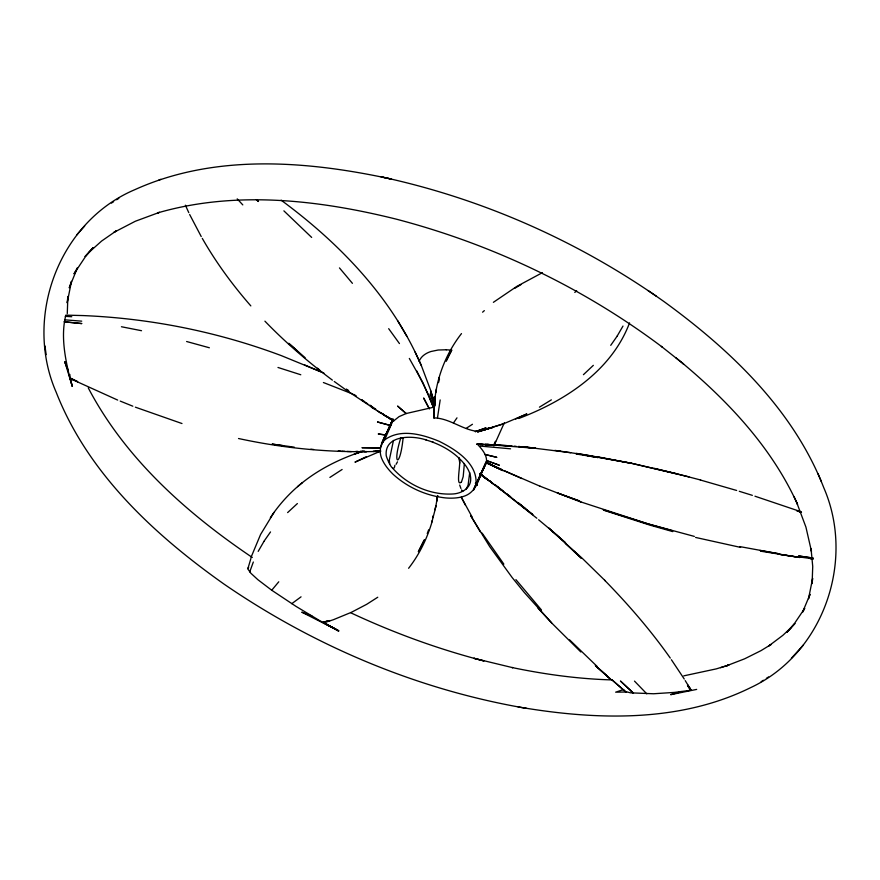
<?xml version="1.0" encoding="UTF-8"?>
<svg xmlns="http://www.w3.org/2000/svg" width="880" height="880" viewBox="0 0 880 880"><rect width="100%" height="100%" fill="white"/><g stroke="black" fill="none" stroke-linecap="round" stroke-linejoin="round"><path stroke-width="1.32" d="M503.833 423.72L479.16 431.475C463.507 430.804 450.087 418.154 433.873 417.89L433.884 415.371M70.059 378.026L72.303 386.353L70.026 378.433L72.732 379.643L70.026 378.323M434.225 407.792L434.313 417.604M393.272 419.925L384.604 439.945L381.799 443.63L392.909 419.1L392.271 420.442C388.74 432.641 376.387 444.455 381.491 457.952C383.988 464.244 388.3 469.535 393.063 474.254C407.517 487.432 426.25 495.858 445.698 497.937A51.304 26.653 24.4 0 0 465.454 495.704C478.786 490.303 479.435 473.231 486.409 462.517C487.707 455.202 481.239 448.393 477.268 444.07M433.928 416.548L434.027 417.714M466.543 488.543L468.105 485.078L469.722 472.56M434.984 398.948L434.049 411.367L434.137 410.058M434.786 400.081L434.731 401.225L434.841 399.96M464.376 463.518L463.188 476.663L461.516 481.844M433.884 416.669L434.093 410.322M434.28 406.274L434.456 403.997L434.28 405.24M433.873 417.89L434.247 412.698M434.885 401.17L434.984 399.894M434.852 404.965L435.039 402.402M485.969 462.407L501.974 470.041L486.409 462.517M394.878 465.3C393.591 475.882 385.924 456.137 386.177 455.246C384.582 434.632 412.852 435.237 426.415 440.055C441.452 444.554 455.873 452.771 465.498 465.377A45.012 23.386 24.4 0 1 470.712 478.83C471.053 488.202 461.439 493.416 453.299 493.955C430.694 495.429 407.715 485.122 392.744 468.325M434.148 406.483L434.368 405.229M437.591 495.737L435.732 507.078M437.503 417.659L440.176 399.938M323.895 373.065L281.468 355.685C218.097 331.914 150.92 318.384 83.292 315.579L65.846 315.128C60.588 335.742 65.098 358.039 69.971 378.477L117.678 400.081M435.072 397.716L435.314 396.495L434.665 400.169L435.886 391.435M434.467 402.666L434.643 401.434M434.06 407.715L434.236 406.472M437.448 497.09L437.679 495.539M436.788 499.279L437.14 497.013M435.776 392.711L436.447 388.993M436.128 390.225C439.879 369.677 448.602 350.075 461.483 333.597M436.909 500.005L436.59 501.38L437.415 497.167M436.062 391.49L436.304 390.269M435.369 508.387L435.908 505.648M435.424 508.453L431.904 521.95L432.377 520.674C427.438 537.812 419.617 554.18 408.606 568.282M390.577 425.513L377.553 422.004L390.577 425.513L391.512 422.367M403.117 437.833C400.092 469.106 391.897 465.399 400.917 437.58M435.061 509.762L435.589 506.957M393.47 440.429L389.334 459.976L389.697 464.068M438.515 382.613L439.494 378.961M432.564 517.891L433.18 515.757M312.015 616.121L301.796 612.161L338.679 630.894L319.451 620.499L295.999 606.375L271.733 590.238L257.862 579.678L250.866 573.243L247.819 568.909L250.932 558.382M810.018 594.374L808.522 598.719L812.636 578.391L812.119 583.583L812.724 566.434L811.063 548.79L811.47 551.353L805.926 527.098L796.741 502.601M809.864 594.748L802.593 612.117L804.65 608.553M392.271 420.442L380.314 447.942M629.552 322.883C611.457 370.997 564.773 401.038 518.716 418.506M253.33 562.023L249.722 571.901L249.92 571.362M251.009 557.403L260.579 534.479L273.999 512.435M427.24 533.522L428.637 529.848M377.344 410.872L393.855 420.497M486.035 461.956L473.561 489.874L486.167 462.891M493.889 445.94L504.405 422.598M691.108 690.239L690.063 688.435L691.108 690.239L674.399 692.406L653.587 693.759L630.564 692.835L624.91 691.438L623.513 689.557L615.659 692.175L626.527 691.999M392.964 419.056L381.799 443.63L392.931 419.507M486.464 462.352L475.75 485.87C479.094 464.101 455.939 449.647 439.109 441.276C422.411 434.434 400.521 428.175 384.604 439.945M396.099 464.299L397.474 461.835M449.482 353.848L451.253 350.548M258.192 551.375L263.945 541.42M617.298 335.863L622.985 326.062M804.617 608.498L793.947 624.272L786.643 632.401L794.794 623.645L786.643 632.401M453.464 422.95L456.984 417.857M270.358 517.693C279.18 504.416 290.026 492.47 302.511 482.548M610.731 345.345L617.353 335.852M263.934 541.354L270.523 531.938M381.876 177.001L381.183 176.858L391.479 179.102C307.538 160.886 215.248 153.285 134.915 189.64C58.784 221.738 23.397 317.284 56.188 392.238C87.901 473.33 154.484 534.908 224.136 584.177C314.622 646.338 418.363 689.986 526.735 708.4M518.023 706.893C594.979 720.104 678.876 723.085 750.629 687.632C823.526 653.708 855.481 560.67 823.812 487.806C793.54 409.882 730.532 350.009 664.235 301.752C579.59 241.67 482.691 198.671 381.183 176.858M466.389 488.675L466.092 489.071M271.733 590.238L278.762 581.801M76.582 235.059L84.689 226.017M93.357 247.632L85.206 256.399L93.357 247.632L86.053 255.761L73.986 273.867L77.418 267.883L69.256 287.793L71.478 281.325L67.177 302.863L67.881 296.45L67.276 313.61M430.034 394.108L434.39 406.593L433.378 407.286L406.131 413.534L399.069 416.625L393.613 420.97L385.506 415.954L387.497 417.274M803.418 644.985L791.417 658.185M479.6 430.76L478.434 431.662L503.8 423.687L526.823 413.941L515.658 419.023M461.406 481.932C454.938 488.169 461.813 460.548 458.997 458.425M88.979 252.351L101.596 241.065L116.149 230.956L113.971 232.342L135.322 221.254L159.456 212.344L157.619 212.905C235.4 190.344 318.615 199.848 396.033 219.087C491.722 244.101 582.824 287.364 661.936 346.83L661.342 346.379L683.595 364.034L675.906 357.753M791.021 627.682L782.837 635.349L768.922 645.832L771.111 644.457L760.969 650.661L744.678 658.79L726.836 665.687L728.728 665.082L716.298 668.877L683.749 675.862M583.429 374.682L593.34 365.343M287.617 512.589L297.385 503.558M482.581 312.191L484.341 310.629M297.572 486.662C316.25 470.415 338.767 459.074 362.197 451.429M291.764 603.68L301.048 596.838M574.772 292.424L576.708 290.862M493.383 302.324L516.824 286.407L542.388 272.679M377.762 597.234L366.63 604.351L351.34 612.326L333.322 619.74L323.653 622.919L323.4 622.083M466.268 428.307L472.45 424.27M329.89 477.422L342.111 469.491M111.419 203.093L113.597 201.707M116.633 199.76L118.811 198.385M761.189 681.659L763.367 680.273M766.403 678.337L768.581 676.951M539.429 407.165L551.364 399.861M514.932 288.211L520.927 284.636M366.256 456.72L354.97 462.154L380.699 451.088M328.537 621.082L330.121 620.521M361.273 451.737L354.167 454.179L360.613 451.979M378.18 451.891L380.677 451.055M158.983 179.938L160.875 179.322M720.544 667.689L728.728 665.082M462.803 491.227L461.791 490.886L461.659 489.863M484.814 429.231L488.642 428.109M681.846 691.57L670.703 694.661L696.674 689.403M248.633 567.402L247.731 568.546M379.566 451.033L373.01 451.418L379.445 451.308L375.199 451.341M377.322 451.418C330.759 452.914 284.042 448.371 238.524 438.515M446.314 349.767L438.141 350.02L431.002 351.494A51.392 26.697 24.4 0 0 419.122 361.306M364.496 451.374L360.151 451.385M355.828 451.396L357.984 451.396M362.329 451.308L364.496 451.308M366.564 451.572L360.052 451.594L362.23 451.616M477.015 444.147L489.137 444.609M379.291 447.876L361.955 447.711L379.258 447.953M478.951 444.367L480.942 444.433L476.96 444.268L485.012 444.576M364.397 451.616L366.542 451.649M612.392 679.921C578.644 679.008 545.061 674.421 512.039 667.524L512.688 667.667L473.836 658.273L483.967 660.957C438.251 649.132 393.701 632.885 350.944 612.876M483.109 444.323L477.081 444.103L481.063 444.268M342.606 451.286L344.817 451.341M346.962 451.462L351.34 451.616M433.345 442.134L432.443 442.035M493.163 445.049L485.001 444.62L499.367 445.423L497.288 445.269M487.135 444.466L489.203 444.554M65.274 316.349L71.775 316.723M507.771 445.709L511.973 446.017M491.227 444.653L497.343 445.038M489.06 444.763L491.117 444.895M342.551 451.407L338.129 451.176L340.34 451.352M493.185 444.983L535.26 448.294L570.647 452.694M478.489 444.114L482.911 444.884M507.815 445.698L509.894 445.852M514.063 446.171L516.153 446.325M64.559 319.803L81.719 321.167M480.172 446.083L510.565 448.811M530.948 447.887L533.115 448.074L526.724 447.337M520.278 446.897L524.546 447.304M310.838 449.218L313.544 449.471M810.304 558.723L812.834 559.031M557.304 450.725L559.988 451.055M294.228 447.161L272.052 444.081L283.129 445.687M554.884 450.373L587.004 455.136L631.576 463.353M386.309 435.083L378.235 433.972L386.221 435.094M799.172 556.919L813.318 558.877M812.966 558.063L798.556 555.951L813.01 558.052M799.788 557.425L780.34 554.477L799.733 557.436M799.931 557.458L760.727 551.199M576.422 453.365L631.906 463.386L688.941 476.861M576.202 453.992L598.158 457.556L587.136 455.708M759.858 550.462L779.691 553.916L739.728 546.579M598.367 456.973L631.906 463.386L677.578 473.968L654.291 468.347M121.429 326.744L141.526 330.715M740.608 547.404L695.574 537.438M694.342 536.404L648.582 524.051L671.495 530.475M677.248 473.902L700.667 480.018M690.646 689.953L687.731 685.047L691.064 690.096M186.615 341.517L209.363 347.765M700.326 479.996L736.637 490.468M672.793 531.608L649.814 525.096L604.032 510.323M739.266 491.293L752.345 495.352M754.963 496.21L801.086 511.775M277.981 367.466L300.784 374.759M181.984 423.533L135.377 407.176M603.262 509.828L648.659 524.073L580.756 501.897M801.493 512.369L796.84 510.73L800.701 512.105M557.447 492.987L579.766 501.083L557.502 492.976M581.097 502.139L540.012 486.2M323.4 382.525L352.924 394.097M132.825 406.197L120.219 401.093M521.774 478.533L503.613 470.492L540.034 486.222M304.513 364.892L320.518 371.69M488.169 463.353L502.425 469.942L486.002 462.319L486.981 462.803M426.074 439.945L425.447 439.516M389.686 418.297L393.734 420.695M381.425 413.259L383.526 414.491L381.458 413.182M387.607 417.032L393.69 420.816L391.743 419.529M383.339 414.733L385.396 415.965L383.471 414.678M347.655 391.094L381.304 413.424L379.39 412.137M389.554 418.506L391.589 419.771M373.747 407.825L375.738 409.112M371.745 406.516L369.732 405.196L373.186 407.429M375.309 409.596L371.316 407.011L373.263 408.331M252.296 557.469C186.868 513.315 125.345 458.678 88.264 387.893M365.794 402.567L367.763 403.887M365.255 402.171L361.867 399.905L363.814 401.236M349.503 392.458L334.246 381.48M648.032 290.532L656.37 296.219M354.134 394.515L356.345 396.055M483.67 476.388L479.82 473.55L485.661 477.862M348.568 390.72L346.379 389.169L348.579 390.698M499.268 488.345L479.732 473.715L483.659 476.586M481.657 475.156L487.487 479.534L485.551 478.027M479.853 473.55L481.723 474.925M491.568 482.229L489.577 480.755L491.535 482.306M281.149 200.189C339.713 243.375 392.326 297.891 421.289 365.541M479.589 473.836L487.234 479.523L479.93 474.078M503.008 490.842L495.297 485.001L532.873 514.701L518.111 502.722L525.547 508.673M493.35 483.901L491.469 482.46L495.286 485.408M497.255 486.849L536.822 518.232M332.387 380.127C308.462 362.208 285.692 342.694 264.924 321.167M506.792 493.801L510.62 496.782M522.038 506.22L523.919 507.694M499.191 488.356L501.072 489.83L499.169 488.323M317.438 368.181L319.627 369.93M538.615 519.761L553.388 532.092M682.913 363.484C729.487 402.49 772.299 448.459 797.544 504.372L793.969 496.529M305.129 357.709L288.728 343.299L296.846 350.515M551.254 530.453L582.263 558.316L605.176 580.712M610.621 679.217L595.793 665.885L610.687 679.327M595.331 665.522L610.379 679.019M565.29 543.444L581.482 558.338L573.463 550.88M283.888 210.859L311.663 237.424M597.289 666.589L569.591 639.859M580.833 651.981L552.024 623.326L537.977 608.135M634.491 681.098L646.789 693.825M604.67 580.272C628.397 604.549 650.705 630.3 670.274 658.064M237.193 198.869L242.803 204.897M551.639 622.875L524.194 592.35L512.16 577.544L489.676 546.59L470.833 515.867M541.486 610.005L515.911 579.612M339.471 267.916L352.418 283.338M250.833 305.899C232.573 284.988 216.051 262.504 202.29 238.381M503.855 564.124L482.086 533.071M388.685 328.669L399.454 343.574M671.396 659.725L684.255 679.019M685.223 680.614L690.085 688.545M687.489 685.421L690.481 690.349M406.901 336.369L397.551 320.551M409.332 358.435L423.06 382.976L433.378 407.286L428.703 395.252L416.647 370.722M471.086 516.296L480.15 531.63M465.333 505.043L461.274 497.145L472.461 517.649M201.234 236.566L189.64 214.478M188.782 212.641L185.394 205.194M415.14 352.132L421.267 365.354L431.09 391.457M818.004 473.649L821.414 481.657M72.303 386.353L64.867 361.889L67.815 369.655M64.867 361.889L67.826 369.765M459.701 485.045L460.922 488.488M433.015 402.666L434.39 406.593M430.672 393.03L431.86 396.671M430.87 393.074L434.61 404.679M433.521 401.214L430.925 392.953L434.973 405.834M434.555 403.172L430.804 391.105L434.269 402.16M458.964 457.589L459.767 463.133M45.309 348.557L44.957 345.983L46.156 354.629M69.861 374.473L69.982 376.607M434.016 412.665L434.071 413.908M433.895 411.532L433.95 415.404M446.193 349.778A51.392 26.697 24.4 0 1 451.22 350.196M486.002 462.836L473.561 489.874L486.024 462.825M438.988 377.982L438.625 379.214L439.065 378.004M323.686 622.765L338.679 630.894L323.554 622.6L338.679 630.894L323.631 622.699L325.402 622.237L323.686 622.765M495.539 441.419L493.845 445.093L495.539 441.419M448.822 355.542L446.149 361.141L451.781 350.02L448.822 355.542M424.27 540.023L418.418 551.617L424.27 540.023M485.848 427.933L475.376 431.629L485.848 427.933M327.822 620.862L322.894 622.479L327.822 620.862M489.621 428.164L477.477 431.816L489.621 428.164M492.778 427.46L479.171 431.233L492.778 427.46M493.427 444.785L485.243 444.389L510.015 445.819L493.427 444.785M526.966 447.238L518.463 446.501L535.568 448.14L526.966 447.238M511.863 446.292L509.74 446.105L511.863 446.292M507.661 445.94L505.593 445.753L507.661 445.951M81.675 323.565L64.273 321.805L81.675 323.565M406.131 413.534L397.727 406.175L406.131 413.534M496.683 457.292L485.078 454.498L496.683 457.292M499.213 465.179L486.651 460.636L499.213 465.179M503.03 470.58L485.925 462.66L503.03 470.58M77.572 381.645L69.806 377.894L77.572 381.645M489.445 480.964L487.564 479.523L489.467 480.997M625.394 691.603L612.018 679.888L625.394 691.603M557.337 535.491L548.79 528.088L565.642 542.916L557.337 535.491M258.445 201.454L256.421 199.628L258.445 201.454M631.279 691.097L620.444 681.021L633.501 693.198L631.279 691.097M477.18 485.078L475.431 483.197L477.18 485.078M429.275 408.738L423.742 398.189L429.275 408.738"/></g></svg>
